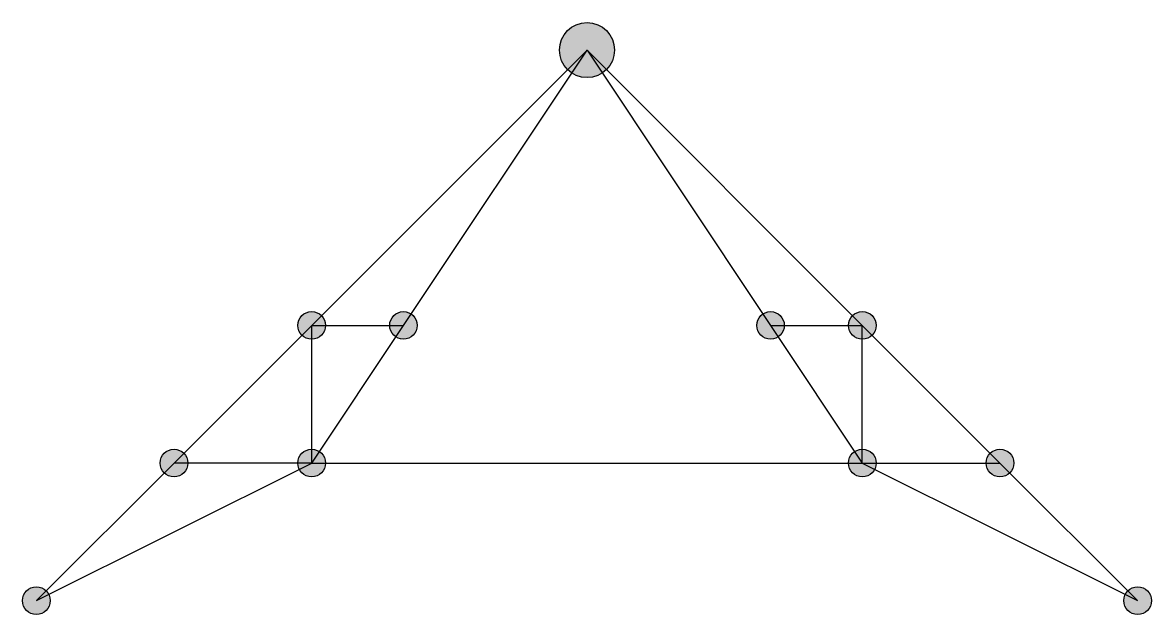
# Model space of a CAD drawing. Header units: millimetres. Extents: x -0.5 to 40.5, y -0.5 to 21.
import ezdxf

# ---------------------------------------------------------------- set-up
doc = ezdxf.new("R2010")
doc.units = ezdxf.units.MM
doc.layers.add('Barras', color=5, linetype='Continuous')
doc.layers.add('Nodos', color=1, linetype='Continuous')

msp = doc.modelspace()

# ---------------------------------------------------------------- hatches: boundary and pattern name
at = {"layer": 'Nodos'}
h = msp.add_hatch(color=256, dxfattribs=at)
h.dxf.hatch_style = 1
edge = h.paths.add_edge_path()
edge.add_arc((20, 20), 1, 0, 360)
h = msp.add_hatch(color=256, dxfattribs=at)
h.dxf.hatch_style = 1
edge = h.paths.add_edge_path()
edge.add_arc((10, 10), 0.5, 0, 360)
h = msp.add_hatch(color=256, dxfattribs=at)
h.dxf.hatch_style = 1
edge = h.paths.add_edge_path()
edge.add_arc((13.333, 10), 0.5, 0, 360)
h = msp.add_hatch(color=256, dxfattribs=at)
h.dxf.hatch_style = 1
edge = h.paths.add_edge_path()
edge.add_arc((26.667, 10), 0.5, 0, 360)
h = msp.add_hatch(color=256, dxfattribs=at)
h.dxf.hatch_style = 1
edge = h.paths.add_edge_path()
edge.add_arc((30, 10), 0.5, 0, 360)
h = msp.add_hatch(color=256, dxfattribs=at)
h.dxf.hatch_style = 1
edge = h.paths.add_edge_path()
edge.add_arc((5, 5), 0.5, 0, 360)
h = msp.add_hatch(color=256, dxfattribs=at)
h.dxf.hatch_style = 1
edge = h.paths.add_edge_path()
edge.add_arc((10, 5), 0.5, 0, 360)
h = msp.add_hatch(color=256, dxfattribs=at)
h.dxf.hatch_style = 1
edge = h.paths.add_edge_path()
edge.add_arc((30, 5), 0.5, 0, 360)
h = msp.add_hatch(color=256, dxfattribs=at)
h.dxf.hatch_style = 1
edge = h.paths.add_edge_path()
edge.add_arc((35, 5), 0.5, 0, 360)
h = msp.add_hatch(color=256, dxfattribs=at)
h.dxf.hatch_style = 1
edge = h.paths.add_edge_path()
edge.add_arc((0, 0), 0.5, 0, 360)
h = msp.add_hatch(color=256, dxfattribs=at)
h.dxf.hatch_style = 1
edge = h.paths.add_edge_path()
edge.add_arc((40, 0), 0.5, 0, 360)

# ---------------------------------------------------------------- linework, layer by layer
at = {"layer": 'Barras'}
for p, q in [((10, 10), (20, 20)), ((13.333, 10), (20, 20)), ((20, 20), (26.667, 10)), ((30, 10), (20, 20)), ((5, 5), (10, 10)), ((10, 5), (13.333, 10)), ((10, 5), (10, 10)), ((10, 10), (13.333, 10)), ((26.667, 10), (30, 10)), ((26.667, 10), (30, 5)), ((30, 5), (30, 10)), ((35, 5), (30, 10)), ((0, 0), (10, 5)), ((0, 0), (5, 5)), ((10, 5), (5, 5)), ((10, 5), (30, 5)), ((30, 5), (40, 0)), ((30, 5), (35, 5)), ((40, 0), (35, 5))]:
    msp.add_line(p, q, dxfattribs=at)
at = {"layer": 'Nodos'}
for centre, radius in [((20, 20), 1), ((10, 10), 0.5), ((13.333, 10), 0.5), ((26.667, 10), 0.5), ((30, 10), 0.5), ((5, 5), 0.5), ((10, 5), 0.5), ((30, 5), 0.5), ((35, 5), 0.5), ((0, 0), 0.5), ((40, 0), 0.5)]:
    msp.add_circle(centre, radius, dxfattribs=at)

doc.saveas('drawing.dxf')
